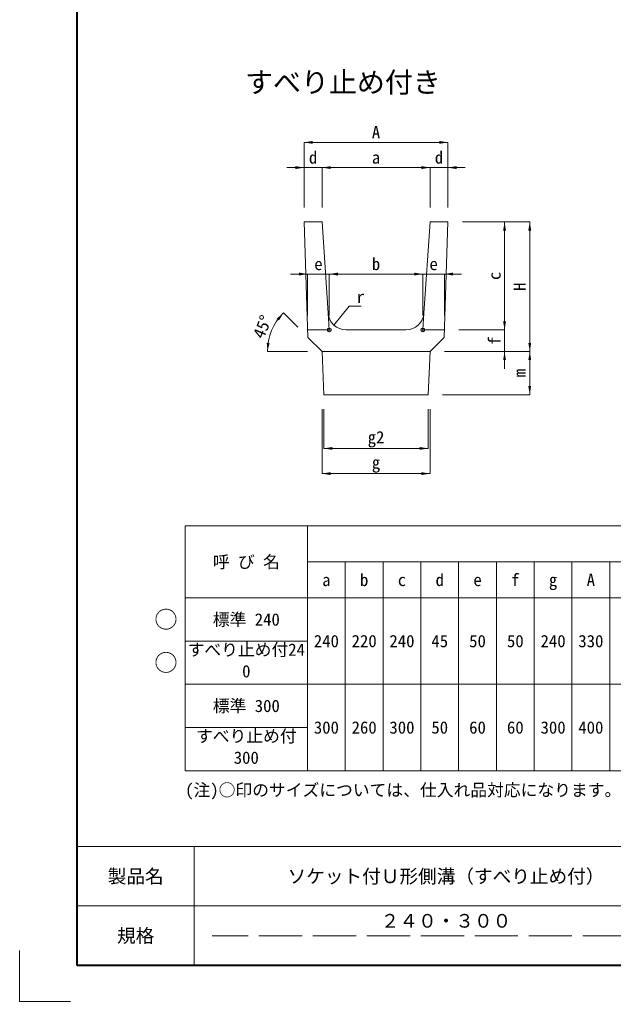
# Model space of a CAD drawing. Units: millimetres at full size, sheet at 1:20; details may follow other scales. Extents: x 182639 to 186599, y 872497 to 878197.
# Drawn here: x 182639 to 184289, y 872497 to 875225 of the extents above; entities that cross this region are included whole.
import ezdxf
from ezdxf.enums import TextEntityAlignment as Align

# ---------------------------------------------------------------- set-up
doc = ezdxf.new("R2010")
doc.units = ezdxf.units.MM
doc.header["$LTSCALE"] = 20
doc.header["$PDMODE"] = 32
doc.header["$PDSIZE"] = 10
doc.linetypes.add('DASHED', pattern=[7.5, 6, -1.5])
for name, color, linetype, lineweight in [('0_2', 7, 'Continuous', 13), ('Defpoints_3', 1, 'Continuous', 13), ('図枠', 7, 'Continuous', 5), ('寸法線', 7, 'Continuous', 13), ('引出線', 4, 'Continuous', 13), ('本体', 2, 'Continuous', 13), ('補助線', 8, 'Continuous', 13)]:
    doc.layers.add(name, color=color, linetype=linetype, lineweight=lineweight)
doc.layers.add('作業エリア', color=11, linetype='Continuous')
doc.layers.add('文字', color=7, linetype='Continuous')
doc.styles.add('ＭＳ ゴシック', font='')
doc.styles.get('ＭＳ ゴシック').set_extended_font_data('MS Gothic')

# ---------------------------------------------------------------- blocks, each defined once
blk = doc.blocks.new('filled_arrow')
at = {"color": 0, "linetype": 'Continuous', "lineweight": -2}
blk.add_solid([(7.5, 1.25), (0, 0), (7.5, -1.25)], dxfattribs=at)

msp = doc.modelspace()

# ---------------------------------------------------------------- linework, layer by layer
at = {"layer": '0_2'}
for p, q in [((183098.73, 873818.1), (186303.73, 873818.1)), ((183098.73, 873818.1), (183098.73, 873138.1)), ((183438.73, 873818.1), (183438.73, 873138.1)), ((183438.73, 873718.1), (186063.73, 873718.1)), ((183543.73, 873718.1), (183543.73, 873138.1)), ((183648.73, 873718.1), (183648.73, 873138.1)), ((183753.73, 873718.1), (183753.73, 873138.1)), ((183858.73, 873718.1), (183858.73, 873138.1)), ((183963.73, 873718.1), (183963.73, 873138.1)), ((184068.73, 873718.1), (184068.73, 873138.1)), ((184173.73, 873718.1), (184173.73, 873138.1)), ((184278.73, 873718.1), (184278.73, 873138.1)), ((183098.73, 873618.1), (186303.73, 873618.1)), ((183098.73, 873498.1), (183438.73, 873498.1)), ((183098.73, 873378.1), (186303.73, 873378.1)), ((183098.73, 873258.1), (183438.73, 873258.1)), ((183098.73, 873138.1), (186303.73, 873138.1))]:
    msp.add_line(p, q, dxfattribs=at)
at = {"layer": 'Defpoints_3'}
for p, q in [((182638.73, 872638.67), (182638.73, 872497.25)), ((182638.73, 872497.25), (182780.15, 872497.25))]:
    msp.add_line(p, q, dxfattribs=at)
at = {"layer": '作業エリア'}
for p in [(183499.18, 874362.58), (183759.18, 874362.58)]:
    msp.add_point(p, dxfattribs=at)
at = {"layer": '図枠', "lineweight": 40}
for p, q in [((182798.73, 872597.25), (182798.73, 878097.25)), ((186498.73, 872597.25), (182798.73, 872597.25))]:
    msp.add_line(p, q, dxfattribs=at)
at = {"layer": '図枠', "lineweight": 13}
for p, q in [((186498.73, 872927.25), (182798.73, 872927.25)), ((183123.73, 872597.25), (183123.73, 872927.25)), ((185498.73, 872762.25), (182798.73, 872762.25))]:
    msp.add_line(p, q, dxfattribs=at)
at = {"layer": '図枠', "linetype": 'DASHED', "lineweight": 9}
msp.add_line((184473.73, 872679.75), (183173.73, 872679.75), dxfattribs=at)
at = {"layer": '寸法線'}
for p, q in [((183429.18, 874883.52), (183829.18, 874883.52)), ((183429.18, 874702.58), (183429.18, 874883.52)), ((183829.18, 874702.58), (183829.18, 874883.52)), ((183381.18, 874813.52), (183527.18, 874813.52)), ((183429.18, 874702.58), (183429.18, 874813.52)), ((183479.18, 874702.58), (183479.18, 874813.52)), ((183479.18, 874813.52), (183779.18, 874813.52)), ((183479.18, 874702.58), (183479.18, 874813.52)), ((183731.18, 874813.52), (183877.18, 874813.52)), ((183779.18, 874702.58), (183779.18, 874813.52)), ((183779.18, 874702.58), (183779.18, 874813.52)), ((183829.18, 874702.58), (183829.18, 874813.52)), ((183869.18, 874662.58), (183986.37, 874662.58)), ((183869.18, 874662.58), (184056.37, 874662.58)), ((183986.37, 874662.58), (183986.37, 874362.58)), ((184056.37, 874662.58), (184056.37, 874302.58)), ((183391.18, 874517.7), (183547.18, 874517.7)), ((183439.18, 874402.58), (183439.18, 874517.7)), ((183499.18, 874402.58), (183499.18, 874517.7)), ((183499.18, 874517.7), (183759.18, 874517.7)), ((183499.18, 874402.58), (183499.18, 874517.7)), ((183711.18, 874517.7), (183867.18, 874517.7)), ((183759.18, 874402.58), (183759.18, 874517.7)), ((183759.18, 874402.58), (183759.18, 874517.7)), ((183819.18, 874402.58), (183819.18, 874517.7)), ((183411.59, 874370.17), (183371.97, 874409.79)), ((183986.37, 874410.58), (183986.37, 874254.58)), ((183859.18, 874362.58), (183986.37, 874362.58)), ((183859.18, 874362.58), (183986.37, 874362.58)), ((183439.18, 874302.58), (183327.56, 874302.58)), ((183819.18, 874302.58), (183986.37, 874302.58)), ((183819.18, 874302.58), (184056.37, 874302.58)), ((183819.18, 874302.58), (184056.37, 874302.58)), ((184056.37, 874302.58), (184056.37, 874182.58)), ((183814.18, 874182.58), (184056.37, 874182.58)), ((183479.18, 874142.58), (183479.18, 873963.38)), ((183484.18, 874142.58), (183484.18, 874033.38)), ((183774.18, 874142.58), (183774.18, 874033.38)), ((183779.18, 874142.58), (183779.18, 873963.38)), ((183484.18, 874033.38), (183774.18, 874033.38)), ((183479.18, 873963.38), (183779.18, 873963.38))]:
    msp.add_line(p, q, dxfattribs=at)
msp.add_arc((183479.18, 874302.58), 151.62, 135, 180, dxfattribs=at)
at = {"layer": '引出線'}
msp.add_lwpolyline([(183511.8, 874376.07), (183554.81, 874428.19), (183588.33, 874428.19)], dxfattribs=at)
at = {"layer": '本体'}
for p, q in [((183429.18, 874662.58), (183479.18, 874662.58)), ((183429.18, 874662.58), (183439.87, 874341.89)), ((183479.18, 874662.58), (183496.07, 874409.25)), ((183779.18, 874662.58), (183762.29, 874409.25)), ((183779.18, 874662.58), (183829.18, 874662.58)), ((183829.18, 874662.58), (183818.49, 874341.89)), ((183479.18, 874302.58), (183439.87, 874341.89)), ((183545.96, 874362.58), (183712.41, 874362.58)), ((183779.18, 874302.58), (183818.49, 874341.89)), ((183479.18, 874302.58), (183779.18, 874302.58)), ((183479.18, 874302.58), (183484.18, 874182.58)), ((183779.18, 874302.58), (183774.18, 874182.58)), ((183484.18, 874182.58), (183774.18, 874182.58))]:
    msp.add_line(p, q, dxfattribs=at)
for centre, start, end in [((183545.96, 874412.58), 183.81407, 270), ((183712.41, 874412.58), 270, 356.18593)]:
    msp.add_arc(centre, 50, start, end, dxfattribs=at)
at = {"layer": '補助線'}
for p, q in [((183496.07, 874409.25), (183499.18, 874362.58)), ((183762.29, 874409.25), (183759.18, 874362.58)), ((183439.18, 874362.58), (183499.18, 874362.58)), ((183759.18, 874362.58), (183819.18, 874362.58))]:
    msp.add_line(p, q, dxfattribs=at)

# ---------------------------------------------------------------- block references
at = {"layer": '寸法線', "xscale": 3.2, "yscale": 3.2}
for p in [(183429.18, 874883.52), (183479.18, 874813.52), (183479.18, 874813.52), (183829.18, 874813.52), (183499.18, 874517.7), (183499.18, 874517.7), (183819.18, 874517.7), (183484.18, 874033.38), (183479.18, 873963.38)]:
    msp.add_blockref('filled_arrow', p, dxfattribs=at)
for p, rotation in [((183829.18, 874883.52), 180), ((183429.18, 874813.52), 180), ((183779.18, 874813.52), 180), ((183779.18, 874813.52), 180), ((183986.37, 874662.58), 270), ((184056.37, 874662.58), 270), ((183439.18, 874517.7), 180), ((183759.18, 874517.7), 180), ((183759.18, 874517.7), 180), ((183371.97, 874409.79), 229.5), ((183986.37, 874362.58), 90), ((183986.37, 874362.58), 90), ((183327.56, 874302.58), 85.5), ((184056.37, 874302.58), 90), ((183986.37, 874302.58), 270), ((184056.37, 874302.58), 270), ((184056.37, 874182.58), 90), ((183774.18, 874033.38), 180), ((183779.18, 873963.38), 180)]:
    msp.add_blockref('filled_arrow', p, dxfattribs=dict(at, rotation=rotation))
at = {"layer": '引出線', "xscale": 0.16, "yscale": 0.16, "rotation": 50.5}
msp.add_blockref('filled_arrow', (183511.8, 874376.07), dxfattribs=at)

# ---------------------------------------------------------------- texts
at = {"layer": '0_2', "style": 'ＭＳ ゴシック'}
for s, p in [('呼 び 名', (183268.73, 873718.1)), ('b', (183596.23, 873668.1)), ('d', (183806.23, 873668.1)), ('f', (184016.23, 873668.1)), ('A', (184226.23, 873668.1)), ('a', (183491.23, 873668.1)), ('c', (183701.23, 873668.1)), ('e', (183911.23, 873668.1)), ('g', (184121.23, 873668.1)), ('標準 240', (183268.73, 873558.1)), ('240', (183491.23, 873498.1)), ('220', (183596.23, 873498.1)), ('240', (183701.23, 873498.1)), ('45', (183806.23, 873498.1)), ('50', (183911.23, 873498.1)), ('50', (184016.23, 873498.1)), ('240', (184121.23, 873498.1)), ('330', (184226.23, 873498.1)), ('標準 300', (183268.73, 873318.1)), ('300', (183491.23, 873258.1)), ('260', (183596.23, 873258.1)), ('300', (183701.23, 873258.1)), ('50', (183806.23, 873258.1)), ('60', (183911.23, 873258.1)), ('60', (184016.23, 873258.1)), ('300', (184121.23, 873258.1)), ('400', (184226.23, 873258.1))]:
    msp.add_text(s, height=34.18, dxfattribs=at).set_placement(p, align=Align.MIDDLE_CENTER)
for s, p in [('すべり止め付24', (183105.56, 873491.41)), ('0', (183257.08, 873431.41)), ('すべり止め付', (183128.87, 873251.41)), ('300', (183233.77, 873191.41))]:
    msp.add_text(s, height=34.18, dxfattribs=at).set_placement(p, align=Align.TOP_LEFT)
at = {"layer": '図枠', "style": 'ＭＳ ゴシック'}
for s, p in [('製品名', (182961.23, 872844.75)), ('ソケット付Ｕ形側溝（すべり止め付）', (183823.73, 872844.75)), ('２４０・３００', (183823.73, 872721)), ('規格', (182961.23, 872679.75))]:
    msp.add_text(s, height=37.98, dxfattribs=at).set_placement(p, align=Align.MIDDLE_CENTER)
at = {"layer": '寸法線', "style": 'ＭＳ ゴシック'}
for s, p in [('A', (183629.18, 874911.52)), ('d', (183454.18, 874841.52)), ('d', (183804.18, 874841.52)), ('a', (183629.18, 874841.52)), ('b', (183629.18, 874545.7)), ('e', (183469.18, 874545.7)), ('e', (183789.18, 874545.7)), ('g2', (183629.18, 874064.31)), ('g', (183629.18, 873994.31))]:
    msp.add_text(s, height=34.18, dxfattribs=at).set_placement(p, align=Align.MIDDLE_CENTER)
for s, rotation, p in [('c', 90, (183958.37, 874512.58)), ('H', 90, (184028.37, 874482.58)), ('45°', 67.5, (183313.24, 874371.32)), ('f', 90, (183958.37, 874332.58)), ('m', 90, (184028.37, 874242.58))]:
    msp.add_text(s, height=34.18, rotation=rotation, dxfattribs=at).set_placement(p, align=Align.MIDDLE_CENTER)
at = {"layer": '引出線', "style": 'ＭＳ ゴシック'}
msp.add_text('r', height=34.18, dxfattribs=at).set_placement((183574.81, 874471.39), align=Align.TOP_LEFT)
at = {"layer": '文字', "style": 'ＭＳ ゴシック'}
for s, height, p in [('すべり止め付き', 56.96, (183265.35, 875004.84)), ('(注)○印のサイズについては、仕入れ品対応になります。', 34.18, (183098.73, 873057.01))]:
    msp.add_text(s, height=height, dxfattribs=at).set_placement(p, align=Align.BOTTOM_LEFT)
for p in [(183045.43, 873558.1), (183045.43, 873438.1)]:
    msp.add_text('○', height=47.47, dxfattribs=at).set_placement(p, align=Align.MIDDLE_CENTER)

doc.saveas('drawing.dxf')
